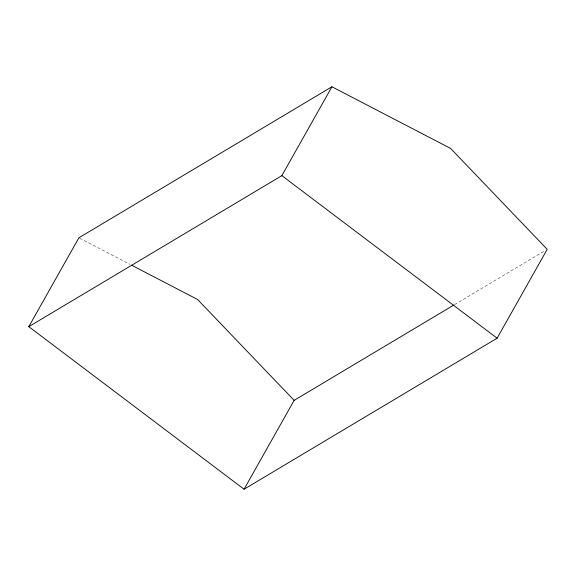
<?xml version="1.0" encoding="UTF-8"?>
<svg xmlns="http://www.w3.org/2000/svg" width="576" height="576" viewBox="0 0 576 576"><rect width="100%" height="100%" fill="white"/><g stroke="black" fill="none" stroke-linecap="round" stroke-linejoin="round"><path stroke-width="0.43" stroke-dasharray="2.88 2.16" d="M454.615 304.582L544.889 250.711M79.675 238.219L129.852 264.29"/><path stroke-width="0.86" d="M28.8 326.671L78.876 237.802L331.934 86.774L450.619 148.442L547.2 249.329L497.124 338.198L244.066 489.226L28.8 326.671L281.858 175.644L331.934 86.774M244.066 489.226L294.142 400.356L453.845 305.042M131.443 265.118L197.561 299.47L294.142 400.356M281.858 175.644L497.124 338.198"/></g></svg>
